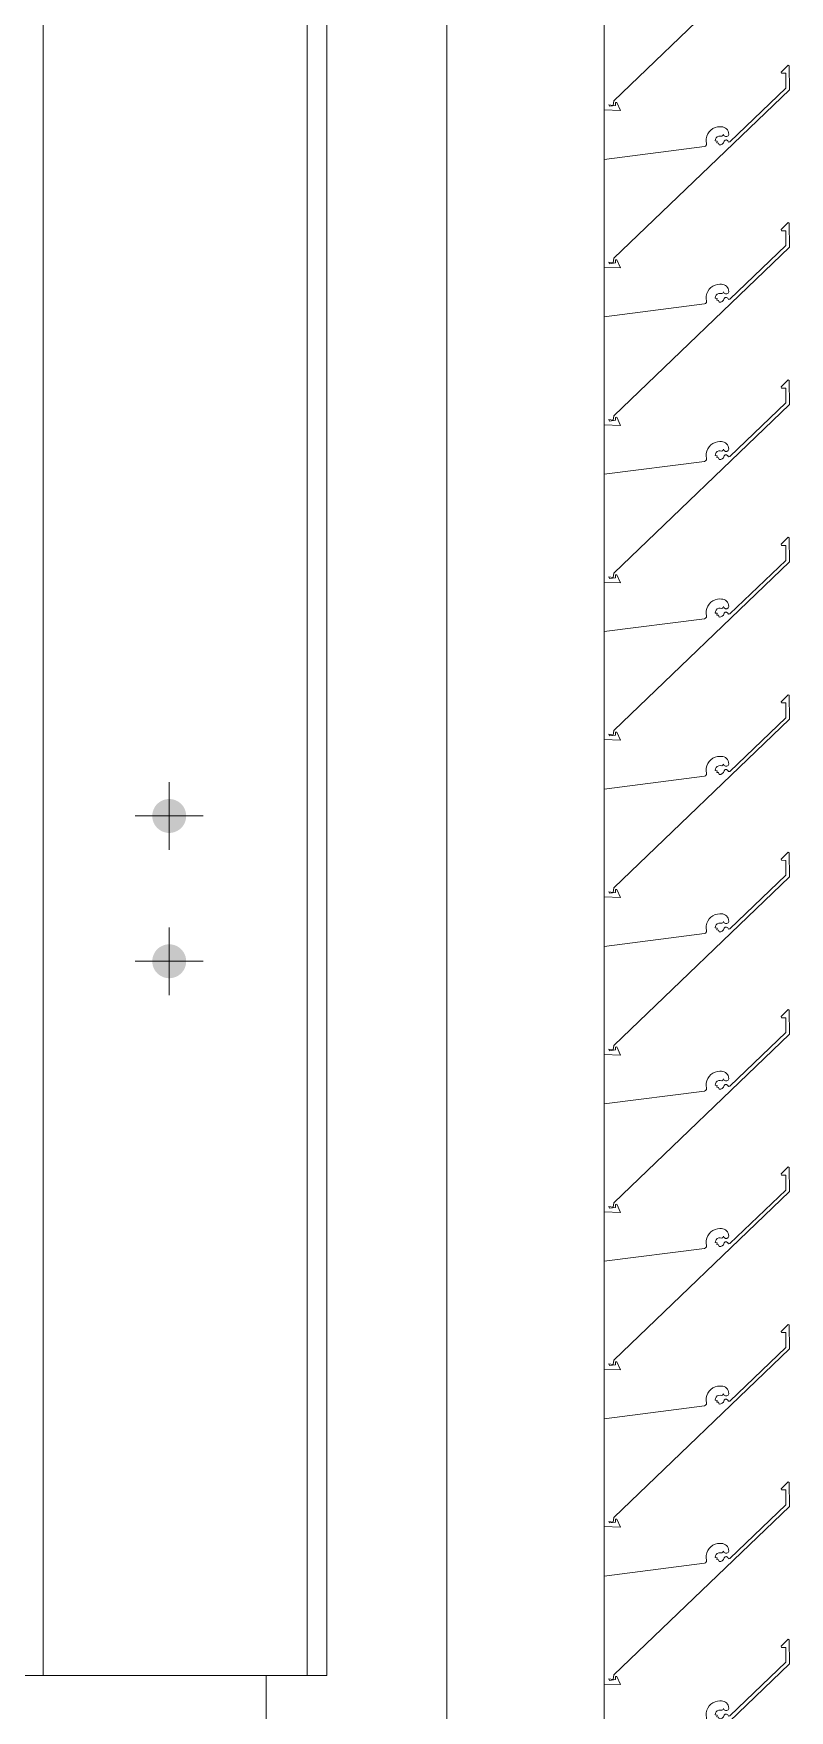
# Model space of a CAD drawing. Header units: millimetres. Extents: x -220592 to 404889, y -217665 to 38245.
# Drawn here: x 7653.62 to 7656.74, y -48115.42 to -48108.49 of the extents above; entities that cross this region are included whole.
import ezdxf

# ---------------------------------------------------------------- set-up
doc = ezdxf.new("R2010")
doc.units = ezdxf.units.MM
doc.linetypes.add('XKITLINE00', pattern=[0])
doc.layers.add('000 - 0_HIDE_OBJ_FRAMING_DEF_SUB_1', color=7, linetype='Continuous')
doc.layers.add('Part', color=7, linetype='Continuous', lineweight=0)

# ---------------------------------------------------------------- blocks, each defined once
blk = doc.blocks.new('*A13541')
at = {"layer": '000 - 0_HIDE_OBJ_FRAMING_DEF_SUB_1', "color": 7, "linetype": 'XKITLINE00', "lineweight": 0}
blk.add_line((-83.063349, 94.690337), (-83.063349, 94.940805), dxfattribs=at)
blk = doc.blocks.new('*A13598')
at = {"layer": '000 - 0_HIDE_OBJ_FRAMING_DEF_SUB_1', "color": 7, "linetype": 'XKITLINE00', "lineweight": 0}
for p, q in [((-83.983213, 94.940805), (-83.983213, 122.190805)), ((-82.893213, 94.940805), (-82.893213, 122.190805)), ((-82.813213, 94.940805), (-82.813213, 122.190805)), ((-84.063213, 94.940805), (-82.813213, 94.940805))]:
    blk.add_line(p, q, dxfattribs=at)
blk = doc.blocks.new('*A13599')
at = {"layer": 'Part', "color": 7, "linetype": 'XKITLINE00', "lineweight": 0}
for p, q in [((-80.908555, 99.641486), (-80.937204, 99.612598)), ((-80.937204, 99.612598), (-80.936119, 99.607677)), ((-80.936119, 99.607677), (-80.918699, 99.60758)), ((-80.918699, 99.60758), (-80.918356, 99.546233)), ((-80.903874, 99.639018), (-80.908555, 99.641486)), ((-80.903321, 99.539867), (-80.903874, 99.639018)), ((-81.628443, 98.843621), (-80.903321, 99.539867)), ((-80.918356, 99.546233), (-81.149372, 99.324831)), ((-81.22794, 99.372986), (-81.235036, 99.3656)), ((-81.219624, 99.378965), (-81.22794, 99.372986)), ((-81.210361, 99.383338), (-81.219624, 99.378965)), ((-81.20046, 99.385961), (-81.210361, 99.383338)), ((-81.190247, 99.386746), (-81.20046, 99.385961)), ((-81.183448, 99.386648), (-81.190247, 99.386746)), ((-81.17772, 99.386012), (-81.183448, 99.386648)), ((-81.172219, 99.384293), (-81.17772, 99.386012)), ((-81.167149, 99.381553), (-81.172219, 99.384293)), ((-81.162695, 99.377895), (-81.167149, 99.381553)), ((-81.159024, 99.373452), (-81.162695, 99.377895)), ((-81.15627, 99.368389), (-81.159024, 99.373452)), ((-81.254237, 99.304987), (-81.668243, 99.251957)), ((-81.249162, 99.307177), (-81.254237, 99.304987)), ((-81.246025, 99.311728), (-81.249162, 99.307177)), ((-81.246897, 99.337621), (-81.247272, 99.327385)), ((-81.247272, 99.327385), (-81.245786, 99.317251)), ((-81.244674, 99.34762), (-81.246897, 99.337621)), ((-81.245786, 99.317251), (-81.246025, 99.311728)), ((-81.240676, 99.35705), (-81.244674, 99.34762)), ((-81.235036, 99.3656), (-81.240676, 99.35705)), ((-81.209279, 99.328785), (-81.20871, 99.335269)), ((-81.201573, 99.327679), (-81.209279, 99.328785)), ((-81.20871, 99.335269), (-81.205908, 99.341143)), ((-81.205908, 99.341143), (-81.201226, 99.345665)), ((-81.202743, 99.320619), (-81.201573, 99.327679)), ((-81.195578, 99.319675), (-81.202743, 99.320619)), ((-81.201226, 99.345665), (-81.195258, 99.348263)), ((-81.193256, 99.312284), (-81.195578, 99.319675)), ((-81.195258, 99.348263), (-81.188758, 99.348607)), ((-81.186584, 99.312707), (-81.193256, 99.312284)), ((-81.188758, 99.348607), (-81.18284, 99.347702)), ((-81.180508, 99.315497), (-81.186584, 99.312707)), ((-81.18284, 99.347702), (-81.178029, 99.350109)), ((-81.175841, 99.320283), (-81.180508, 99.315497)), ((-81.178029, 99.350109), (-81.175999, 99.35509)), ((-81.175999, 99.35509), (-81.173057, 99.349618)), ((-81.172727, 99.327857), (-81.175841, 99.320283)), ((-81.173057, 99.349618), (-81.1679, 99.3464)), ((-81.168544, 99.332014), (-81.172727, 99.327857)), ((-81.16265, 99.33222), (-81.168544, 99.332014)), ((-81.1679, 99.3464), (-81.161823, 99.346412)), ((-81.158186, 99.328366), (-81.16265, 99.33222)), ((-81.161823, 99.346412), (-81.156679, 99.349649)), ((-81.154531, 99.323739), (-81.158186, 99.328366)), ((-81.156679, 99.349649), (-81.154039, 99.355123)), ((-81.154535, 99.362893), (-81.15627, 99.368389)), ((-81.154039, 99.355123), (-81.154535, 99.362893)), ((-81.149372, 99.324831), (-81.154531, 99.323739)), ((-81.668243, 99.251957), (-81.668236, 98.806287)), ((-81.648356, 98.827982), (-81.63134, 98.825078)), ((-81.64632, 98.821409), (-81.648356, 98.827982)), ((-81.621337, 98.824549), (-81.64632, 98.821409)), ((-81.63134, 98.825078), (-81.628443, 98.843621)), ((-81.621208, 98.83674), (-81.621337, 98.824549)), ((-81.616085, 98.837152), (-81.621208, 98.83674)), ((-81.60055, 98.803665), (-81.616085, 98.837152)), ((-81.668236, 98.806287), (-81.60055, 98.803665))]:
    blk.add_line(p, q, dxfattribs=at)
blk = doc.blocks.new('*A13601')
at = {"layer": 'Part', "color": 7, "linetype": 'XKITLINE00', "lineweight": 0}
for p, q in [((-82.318045, 91.596275), (-82.318045, 107.756161)), ((-81.668045, 101.201982), (-81.668045, 101.406279)), ((-81.668045, 100.551982), (-81.668045, 100.756279)), ((-81.668045, 99.901982), (-81.668045, 100.106279)), ((-81.668045, 99.251982), (-81.668045, 99.456279)), ((-81.668045, 98.601982), (-81.668045, 98.806279)), ((-81.668045, 97.951982), (-81.668045, 98.156279)), ((-81.668045, 97.301982), (-81.668045, 97.506279)), ((-81.668045, 96.651982), (-81.668045, 96.856279)), ((-81.668045, 96.001982), (-81.668045, 96.206279)), ((-81.668045, 95.351982), (-81.668045, 95.556279)), ((-81.668045, 94.701982), (-81.668045, 94.906279))]:
    blk.add_line(p, q, dxfattribs=at)
blk = doc.blocks.new('*A14338')
at = {"layer": 'Part', "color": 7, "linetype": 'XKITLINE00', "lineweight": 0}
for p, q in [((-80.908555, 95.091486), (-80.937204, 95.062598)), ((-80.903874, 95.089018), (-80.908555, 95.091486)), ((-80.903321, 94.989867), (-80.903874, 95.089018)), ((-80.937204, 95.062598), (-80.936119, 95.057677)), ((-80.936119, 95.057677), (-80.918699, 95.05758)), ((-80.918699, 95.05758), (-80.918356, 94.996233)), ((-81.628443, 94.293621), (-80.903321, 94.989867)), ((-80.918356, 94.996233), (-81.149372, 94.774831)), ((-81.240676, 94.80705), (-81.244674, 94.79762)), ((-81.235036, 94.8156), (-81.240676, 94.80705)), ((-81.22794, 94.822986), (-81.235036, 94.8156)), ((-81.219624, 94.828965), (-81.22794, 94.822986)), ((-81.210361, 94.833338), (-81.219624, 94.828965)), ((-81.20046, 94.835961), (-81.210361, 94.833338)), ((-81.190247, 94.836746), (-81.20046, 94.835961)), ((-81.183448, 94.836648), (-81.190247, 94.836746)), ((-81.17772, 94.836012), (-81.183448, 94.836648)), ((-81.18284, 94.797702), (-81.178029, 94.800109)), ((-81.178029, 94.800109), (-81.175999, 94.80509)), ((-81.172219, 94.834293), (-81.17772, 94.836012)), ((-81.175999, 94.80509), (-81.173057, 94.799618)), ((-81.173057, 94.799618), (-81.1679, 94.7964)), ((-81.167149, 94.831553), (-81.172219, 94.834293)), ((-81.162695, 94.827895), (-81.167149, 94.831553)), ((-81.159024, 94.823452), (-81.162695, 94.827895)), ((-81.161823, 94.796412), (-81.156679, 94.799649)), ((-81.15627, 94.818389), (-81.159024, 94.823452)), ((-81.156679, 94.799649), (-81.154039, 94.805123)), ((-81.154535, 94.812893), (-81.15627, 94.818389)), ((-81.154039, 94.805123), (-81.154535, 94.812893)), ((-81.254237, 94.754987), (-81.668243, 94.701957)), ((-81.249162, 94.757177), (-81.254237, 94.754987)), ((-81.246025, 94.761728), (-81.249162, 94.757177)), ((-81.246897, 94.787621), (-81.247272, 94.777385)), ((-81.247272, 94.777385), (-81.245786, 94.767251)), ((-81.244674, 94.79762), (-81.246897, 94.787621)), ((-81.245786, 94.767251), (-81.246025, 94.761728)), ((-81.209279, 94.778785), (-81.20871, 94.785269)), ((-81.201573, 94.777679), (-81.209279, 94.778785)), ((-81.20871, 94.785269), (-81.205908, 94.791143)), ((-81.205908, 94.791143), (-81.201226, 94.795665)), ((-81.202743, 94.770619), (-81.201573, 94.777679)), ((-81.195578, 94.769675), (-81.202743, 94.770619)), ((-81.201226, 94.795665), (-81.195258, 94.798263)), ((-81.193256, 94.762284), (-81.195578, 94.769675)), ((-81.195258, 94.798263), (-81.188758, 94.798607)), ((-81.186584, 94.762707), (-81.193256, 94.762284)), ((-81.188758, 94.798607), (-81.18284, 94.797702)), ((-81.180508, 94.765497), (-81.186584, 94.762707)), ((-81.175841, 94.770283), (-81.180508, 94.765497)), ((-81.172727, 94.777857), (-81.175841, 94.770283)), ((-81.168544, 94.782014), (-81.172727, 94.777857)), ((-81.16265, 94.78222), (-81.168544, 94.782014)), ((-81.1679, 94.7964), (-81.161823, 94.796412)), ((-81.158186, 94.778366), (-81.16265, 94.78222)), ((-81.154531, 94.773739), (-81.158186, 94.778366)), ((-81.149372, 94.774831), (-81.154531, 94.773739)), ((-81.668243, 94.701957), (-81.668236, 94.256287)), ((-81.668236, 94.256287), (-81.60055, 94.253665)), ((-81.648356, 94.277982), (-81.63134, 94.275078)), ((-81.64632, 94.271409), (-81.648356, 94.277982)), ((-81.621337, 94.274549), (-81.64632, 94.271409)), ((-81.63134, 94.275078), (-81.628443, 94.293621)), ((-81.621208, 94.28674), (-81.621337, 94.274549)), ((-81.616085, 94.287152), (-81.621208, 94.28674)), ((-81.60055, 94.253665), (-81.616085, 94.287152))]:
    blk.add_line(p, q, dxfattribs=at)
blk = doc.blocks.new('*A14340')
at = {"layer": 'Part', "color": 7, "linetype": 'XKITLINE00', "lineweight": 0}
for p, q in [((-80.908555, 95.741486), (-80.937204, 95.712598)), ((-80.937204, 95.712598), (-80.936119, 95.707677)), ((-80.936119, 95.707677), (-80.918699, 95.70758)), ((-80.918699, 95.70758), (-80.918356, 95.646233)), ((-80.903874, 95.739018), (-80.908555, 95.741486)), ((-80.903321, 95.639867), (-80.903874, 95.739018)), ((-81.628443, 94.943621), (-80.903321, 95.639867)), ((-80.918356, 95.646233), (-81.149372, 95.424831)), ((-81.246897, 95.437621), (-81.247272, 95.427385)), ((-81.247272, 95.427385), (-81.245786, 95.417251)), ((-81.244674, 95.44762), (-81.246897, 95.437621)), ((-81.240676, 95.45705), (-81.244674, 95.44762)), ((-81.235036, 95.4656), (-81.240676, 95.45705)), ((-81.22794, 95.472986), (-81.235036, 95.4656)), ((-81.219624, 95.478965), (-81.22794, 95.472986)), ((-81.210361, 95.483338), (-81.219624, 95.478965)), ((-81.20046, 95.485961), (-81.210361, 95.483338)), ((-81.209279, 95.428785), (-81.20871, 95.435269)), ((-81.201573, 95.427679), (-81.209279, 95.428785)), ((-81.20871, 95.435269), (-81.205908, 95.441143)), ((-81.205908, 95.441143), (-81.201226, 95.445665)), ((-81.202743, 95.420619), (-81.201573, 95.427679)), ((-81.201226, 95.445665), (-81.195258, 95.448263)), ((-81.190247, 95.486746), (-81.20046, 95.485961)), ((-81.195258, 95.448263), (-81.188758, 95.448607)), ((-81.183448, 95.486648), (-81.190247, 95.486746)), ((-81.188758, 95.448607), (-81.18284, 95.447702)), ((-81.17772, 95.486012), (-81.183448, 95.486648)), ((-81.18284, 95.447702), (-81.178029, 95.450109)), ((-81.178029, 95.450109), (-81.175999, 95.45509)), ((-81.172219, 95.484293), (-81.17772, 95.486012)), ((-81.175999, 95.45509), (-81.173057, 95.449618)), ((-81.172727, 95.427857), (-81.175841, 95.420283)), ((-81.173057, 95.449618), (-81.1679, 95.4464)), ((-81.168544, 95.432014), (-81.172727, 95.427857)), ((-81.167149, 95.481553), (-81.172219, 95.484293)), ((-81.16265, 95.43222), (-81.168544, 95.432014)), ((-81.1679, 95.4464), (-81.161823, 95.446412)), ((-81.162695, 95.477895), (-81.167149, 95.481553)), ((-81.159024, 95.473452), (-81.162695, 95.477895)), ((-81.158186, 95.428366), (-81.16265, 95.43222)), ((-81.161823, 95.446412), (-81.156679, 95.449649)), ((-81.15627, 95.468389), (-81.159024, 95.473452)), ((-81.154531, 95.423739), (-81.158186, 95.428366)), ((-81.156679, 95.449649), (-81.154039, 95.455123)), ((-81.154535, 95.462893), (-81.15627, 95.468389)), ((-81.154039, 95.455123), (-81.154535, 95.462893)), ((-81.149372, 95.424831), (-81.154531, 95.423739)), ((-81.254237, 95.404987), (-81.668243, 95.351957)), ((-81.249162, 95.407177), (-81.254237, 95.404987)), ((-81.246025, 95.411728), (-81.249162, 95.407177)), ((-81.245786, 95.417251), (-81.246025, 95.411728)), ((-81.195578, 95.419675), (-81.202743, 95.420619)), ((-81.193256, 95.412284), (-81.195578, 95.419675)), ((-81.186584, 95.412707), (-81.193256, 95.412284)), ((-81.180508, 95.415497), (-81.186584, 95.412707)), ((-81.175841, 95.420283), (-81.180508, 95.415497)), ((-81.668243, 95.351957), (-81.668236, 94.906287)), ((-81.63134, 94.925078), (-81.628443, 94.943621)), ((-81.668236, 94.906287), (-81.60055, 94.903665)), ((-81.648356, 94.927982), (-81.63134, 94.925078)), ((-81.64632, 94.921409), (-81.648356, 94.927982)), ((-81.621337, 94.924549), (-81.64632, 94.921409)), ((-81.621208, 94.93674), (-81.621337, 94.924549)), ((-81.616085, 94.937152), (-81.621208, 94.93674)), ((-81.60055, 94.903665), (-81.616085, 94.937152))]:
    blk.add_line(p, q, dxfattribs=at)
blk = doc.blocks.new('*A14341')
at = {"layer": 'Part', "color": 7, "linetype": 'XKITLINE00', "lineweight": 0}
for p, q in [((-80.908555, 96.391486), (-80.937204, 96.362598)), ((-80.937204, 96.362598), (-80.936119, 96.357677)), ((-80.936119, 96.357677), (-80.918699, 96.35758)), ((-80.918699, 96.35758), (-80.918356, 96.296233)), ((-80.903874, 96.389018), (-80.908555, 96.391486)), ((-80.903321, 96.289867), (-80.903874, 96.389018)), ((-81.628443, 95.593621), (-80.903321, 96.289867)), ((-80.918356, 96.296233), (-81.149372, 96.074831)), ((-81.235036, 96.1156), (-81.240676, 96.10705)), ((-81.22794, 96.122986), (-81.235036, 96.1156)), ((-81.219624, 96.128965), (-81.22794, 96.122986)), ((-81.210361, 96.133338), (-81.219624, 96.128965)), ((-81.20046, 96.135961), (-81.210361, 96.133338)), ((-81.190247, 96.136746), (-81.20046, 96.135961)), ((-81.183448, 96.136648), (-81.190247, 96.136746)), ((-81.17772, 96.136012), (-81.183448, 96.136648)), ((-81.172219, 96.134293), (-81.17772, 96.136012)), ((-81.167149, 96.131553), (-81.172219, 96.134293)), ((-81.162695, 96.127895), (-81.167149, 96.131553)), ((-81.159024, 96.123452), (-81.162695, 96.127895)), ((-81.15627, 96.118389), (-81.159024, 96.123452)), ((-81.154535, 96.112893), (-81.15627, 96.118389)), ((-81.254237, 96.054987), (-81.668243, 96.001957)), ((-81.249162, 96.057177), (-81.254237, 96.054987)), ((-81.246025, 96.061728), (-81.249162, 96.057177)), ((-81.246897, 96.087621), (-81.247272, 96.077385)), ((-81.247272, 96.077385), (-81.245786, 96.067251)), ((-81.244674, 96.09762), (-81.246897, 96.087621)), ((-81.245786, 96.067251), (-81.246025, 96.061728)), ((-81.240676, 96.10705), (-81.244674, 96.09762)), ((-81.209279, 96.078785), (-81.20871, 96.085269)), ((-81.201573, 96.077679), (-81.209279, 96.078785)), ((-81.20871, 96.085269), (-81.205908, 96.091143)), ((-81.205908, 96.091143), (-81.201226, 96.095665)), ((-81.202743, 96.070619), (-81.201573, 96.077679)), ((-81.195578, 96.069675), (-81.202743, 96.070619)), ((-81.201226, 96.095665), (-81.195258, 96.098263)), ((-81.193256, 96.062284), (-81.195578, 96.069675)), ((-81.195258, 96.098263), (-81.188758, 96.098607)), ((-81.186584, 96.062707), (-81.193256, 96.062284)), ((-81.188758, 96.098607), (-81.18284, 96.097702)), ((-81.180508, 96.065497), (-81.186584, 96.062707)), ((-81.18284, 96.097702), (-81.178029, 96.100109)), ((-81.175841, 96.070283), (-81.180508, 96.065497)), ((-81.178029, 96.100109), (-81.175999, 96.10509)), ((-81.175999, 96.10509), (-81.173057, 96.099618)), ((-81.172727, 96.077857), (-81.175841, 96.070283)), ((-81.173057, 96.099618), (-81.1679, 96.0964)), ((-81.168544, 96.082014), (-81.172727, 96.077857)), ((-81.16265, 96.08222), (-81.168544, 96.082014)), ((-81.1679, 96.0964), (-81.161823, 96.096412)), ((-81.158186, 96.078366), (-81.16265, 96.08222)), ((-81.161823, 96.096412), (-81.156679, 96.099649)), ((-81.154531, 96.073739), (-81.158186, 96.078366)), ((-81.156679, 96.099649), (-81.154039, 96.105123)), ((-81.154039, 96.105123), (-81.154535, 96.112893)), ((-81.149372, 96.074831), (-81.154531, 96.073739)), ((-81.668243, 96.001957), (-81.668236, 95.556287)), ((-81.648356, 95.577982), (-81.63134, 95.575078)), ((-81.64632, 95.571409), (-81.648356, 95.577982)), ((-81.621337, 95.574549), (-81.64632, 95.571409)), ((-81.63134, 95.575078), (-81.628443, 95.593621)), ((-81.621208, 95.58674), (-81.621337, 95.574549)), ((-81.616085, 95.587152), (-81.621208, 95.58674)), ((-81.60055, 95.553665), (-81.616085, 95.587152)), ((-81.668236, 95.556287), (-81.60055, 95.553665))]:
    blk.add_line(p, q, dxfattribs=at)
blk = doc.blocks.new('*A14342')
at = {"layer": 'Part', "color": 7, "linetype": 'XKITLINE00', "lineweight": 0}
for p, q in [((-80.908555, 97.041486), (-80.937204, 97.012598)), ((-80.903874, 97.039018), (-80.908555, 97.041486)), ((-80.903321, 96.939867), (-80.903874, 97.039018)), ((-80.918356, 96.946233), (-81.149372, 96.724831)), ((-80.937204, 97.012598), (-80.936119, 97.007677)), ((-80.936119, 97.007677), (-80.918699, 97.00758)), ((-80.918699, 97.00758), (-80.918356, 96.946233)), ((-81.628443, 96.243621), (-80.903321, 96.939867)), ((-81.244674, 96.74762), (-81.246897, 96.737621)), ((-81.240676, 96.75705), (-81.244674, 96.74762)), ((-81.235036, 96.7656), (-81.240676, 96.75705)), ((-81.22794, 96.772986), (-81.235036, 96.7656)), ((-81.219624, 96.778965), (-81.22794, 96.772986)), ((-81.210361, 96.783338), (-81.219624, 96.778965)), ((-81.20046, 96.785961), (-81.210361, 96.783338)), ((-81.20871, 96.735269), (-81.205908, 96.741143)), ((-81.205908, 96.741143), (-81.201226, 96.745665)), ((-81.201226, 96.745665), (-81.195258, 96.748263)), ((-81.190247, 96.786746), (-81.20046, 96.785961)), ((-81.195258, 96.748263), (-81.188758, 96.748607)), ((-81.183448, 96.786648), (-81.190247, 96.786746)), ((-81.188758, 96.748607), (-81.18284, 96.747702)), ((-81.17772, 96.786012), (-81.183448, 96.786648)), ((-81.18284, 96.747702), (-81.178029, 96.750109)), ((-81.178029, 96.750109), (-81.175999, 96.75509)), ((-81.172219, 96.784293), (-81.17772, 96.786012)), ((-81.175999, 96.75509), (-81.173057, 96.749618)), ((-81.173057, 96.749618), (-81.1679, 96.7464)), ((-81.167149, 96.781553), (-81.172219, 96.784293)), ((-81.1679, 96.7464), (-81.161823, 96.746412)), ((-81.162695, 96.777895), (-81.167149, 96.781553)), ((-81.159024, 96.773452), (-81.162695, 96.777895)), ((-81.161823, 96.746412), (-81.156679, 96.749649)), ((-81.15627, 96.768389), (-81.159024, 96.773452)), ((-81.156679, 96.749649), (-81.154039, 96.755123)), ((-81.154535, 96.762893), (-81.15627, 96.768389)), ((-81.154039, 96.755123), (-81.154535, 96.762893)), ((-81.254237, 96.704987), (-81.668243, 96.651957)), ((-81.249162, 96.707177), (-81.254237, 96.704987)), ((-81.246025, 96.711728), (-81.249162, 96.707177)), ((-81.246897, 96.737621), (-81.247272, 96.727385)), ((-81.247272, 96.727385), (-81.245786, 96.717251)), ((-81.245786, 96.717251), (-81.246025, 96.711728)), ((-81.209279, 96.728785), (-81.20871, 96.735269)), ((-81.201573, 96.727679), (-81.209279, 96.728785)), ((-81.202743, 96.720619), (-81.201573, 96.727679)), ((-81.195578, 96.719675), (-81.202743, 96.720619)), ((-81.193256, 96.712284), (-81.195578, 96.719675)), ((-81.186584, 96.712707), (-81.193256, 96.712284)), ((-81.180508, 96.715497), (-81.186584, 96.712707)), ((-81.175841, 96.720283), (-81.180508, 96.715497)), ((-81.172727, 96.727857), (-81.175841, 96.720283)), ((-81.168544, 96.732014), (-81.172727, 96.727857)), ((-81.16265, 96.73222), (-81.168544, 96.732014)), ((-81.158186, 96.728366), (-81.16265, 96.73222)), ((-81.154531, 96.723739), (-81.158186, 96.728366)), ((-81.149372, 96.724831), (-81.154531, 96.723739)), ((-81.668243, 96.651957), (-81.668236, 96.206287)), ((-81.668236, 96.206287), (-81.60055, 96.203665)), ((-81.648356, 96.227982), (-81.63134, 96.225078)), ((-81.64632, 96.221409), (-81.648356, 96.227982)), ((-81.621337, 96.224549), (-81.64632, 96.221409)), ((-81.63134, 96.225078), (-81.628443, 96.243621)), ((-81.621208, 96.23674), (-81.621337, 96.224549)), ((-81.616085, 96.237152), (-81.621208, 96.23674)), ((-81.60055, 96.203665), (-81.616085, 96.237152))]:
    blk.add_line(p, q, dxfattribs=at)
blk = doc.blocks.new('*A14343')
at = {"layer": 'Part', "color": 7, "linetype": 'XKITLINE00', "lineweight": 0}
for p, q in [((-80.908555, 97.691486), (-80.937204, 97.662598)), ((-80.937204, 97.662598), (-80.936119, 97.657677)), ((-80.936119, 97.657677), (-80.918699, 97.65758)), ((-80.918699, 97.65758), (-80.918356, 97.596233)), ((-80.903874, 97.689018), (-80.908555, 97.691486)), ((-80.903321, 97.589867), (-80.903874, 97.689018)), ((-81.628443, 96.893621), (-80.903321, 97.589867)), ((-80.918356, 97.596233), (-81.149372, 97.374831)), ((-81.210361, 97.433338), (-81.219624, 97.428965)), ((-81.20046, 97.435961), (-81.210361, 97.433338)), ((-81.190247, 97.436746), (-81.20046, 97.435961)), ((-81.183448, 97.436648), (-81.190247, 97.436746)), ((-81.17772, 97.436012), (-81.183448, 97.436648)), ((-81.172219, 97.434293), (-81.17772, 97.436012)), ((-81.167149, 97.431553), (-81.172219, 97.434293)), ((-81.162695, 97.427895), (-81.167149, 97.431553)), ((-81.246025, 97.361728), (-81.249162, 97.357177)), ((-81.246897, 97.387621), (-81.247272, 97.377385)), ((-81.247272, 97.377385), (-81.245786, 97.367251)), ((-81.244674, 97.39762), (-81.246897, 97.387621)), ((-81.245786, 97.367251), (-81.246025, 97.361728)), ((-81.240676, 97.40705), (-81.244674, 97.39762)), ((-81.235036, 97.4156), (-81.240676, 97.40705)), ((-81.22794, 97.422986), (-81.235036, 97.4156)), ((-81.219624, 97.428965), (-81.22794, 97.422986)), ((-81.209279, 97.378785), (-81.20871, 97.385269)), ((-81.201573, 97.377679), (-81.209279, 97.378785)), ((-81.20871, 97.385269), (-81.205908, 97.391143)), ((-81.205908, 97.391143), (-81.201226, 97.395665)), ((-81.202743, 97.370619), (-81.201573, 97.377679)), ((-81.195578, 97.369675), (-81.202743, 97.370619)), ((-81.201226, 97.395665), (-81.195258, 97.398263)), ((-81.193256, 97.362284), (-81.195578, 97.369675)), ((-81.195258, 97.398263), (-81.188758, 97.398607)), ((-81.186584, 97.362707), (-81.193256, 97.362284)), ((-81.188758, 97.398607), (-81.18284, 97.397702)), ((-81.180508, 97.365497), (-81.186584, 97.362707)), ((-81.18284, 97.397702), (-81.178029, 97.400109)), ((-81.175841, 97.370283), (-81.180508, 97.365497)), ((-81.178029, 97.400109), (-81.175999, 97.40509)), ((-81.175999, 97.40509), (-81.173057, 97.399618)), ((-81.172727, 97.377857), (-81.175841, 97.370283)), ((-81.173057, 97.399618), (-81.1679, 97.3964)), ((-81.168544, 97.382014), (-81.172727, 97.377857)), ((-81.16265, 97.38222), (-81.168544, 97.382014)), ((-81.1679, 97.3964), (-81.161823, 97.396412)), ((-81.159024, 97.423452), (-81.162695, 97.427895)), ((-81.158186, 97.378366), (-81.16265, 97.38222)), ((-81.161823, 97.396412), (-81.156679, 97.399649)), ((-81.15627, 97.418389), (-81.159024, 97.423452)), ((-81.154531, 97.373739), (-81.158186, 97.378366)), ((-81.156679, 97.399649), (-81.154039, 97.405123)), ((-81.154535, 97.412893), (-81.15627, 97.418389)), ((-81.154039, 97.405123), (-81.154535, 97.412893)), ((-81.149372, 97.374831), (-81.154531, 97.373739)), ((-81.254237, 97.354987), (-81.668243, 97.301957)), ((-81.668243, 97.301957), (-81.668236, 96.856287)), ((-81.249162, 97.357177), (-81.254237, 97.354987)), ((-81.648356, 96.877982), (-81.63134, 96.875078)), ((-81.64632, 96.871409), (-81.648356, 96.877982)), ((-81.63134, 96.875078), (-81.628443, 96.893621)), ((-81.621208, 96.88674), (-81.621337, 96.874549)), ((-81.616085, 96.887152), (-81.621208, 96.88674)), ((-81.60055, 96.853665), (-81.616085, 96.887152)), ((-81.668236, 96.856287), (-81.60055, 96.853665)), ((-81.621337, 96.874549), (-81.64632, 96.871409))]:
    blk.add_line(p, q, dxfattribs=at)
blk = doc.blocks.new('*A14344')
at = {"layer": 'Part', "color": 7, "linetype": 'XKITLINE00', "lineweight": 0}
for p, q in [((-80.908555, 98.341486), (-80.937204, 98.312598)), ((-80.903874, 98.339018), (-80.908555, 98.341486)), ((-80.903321, 98.239867), (-80.903874, 98.339018)), ((-80.937204, 98.312598), (-80.936119, 98.307677)), ((-80.936119, 98.307677), (-80.918699, 98.30758)), ((-80.918699, 98.30758), (-80.918356, 98.246233)), ((-81.628443, 97.543621), (-80.903321, 98.239867)), ((-80.918356, 98.246233), (-81.149372, 98.024831)), ((-81.240676, 98.05705), (-81.244674, 98.04762)), ((-81.235036, 98.0656), (-81.240676, 98.05705)), ((-81.22794, 98.072986), (-81.235036, 98.0656)), ((-81.219624, 98.078965), (-81.22794, 98.072986)), ((-81.210361, 98.083338), (-81.219624, 98.078965)), ((-81.20046, 98.085961), (-81.210361, 98.083338)), ((-81.190247, 98.086746), (-81.20046, 98.085961)), ((-81.183448, 98.086648), (-81.190247, 98.086746)), ((-81.17772, 98.086012), (-81.183448, 98.086648)), ((-81.178029, 98.050109), (-81.175999, 98.05509)), ((-81.172219, 98.084293), (-81.17772, 98.086012)), ((-81.175999, 98.05509), (-81.173057, 98.049618)), ((-81.167149, 98.081553), (-81.172219, 98.084293)), ((-81.162695, 98.077895), (-81.167149, 98.081553)), ((-81.159024, 98.073452), (-81.162695, 98.077895)), ((-81.15627, 98.068389), (-81.159024, 98.073452)), ((-81.156679, 98.049649), (-81.154039, 98.055123)), ((-81.154535, 98.062893), (-81.15627, 98.068389)), ((-81.154039, 98.055123), (-81.154535, 98.062893)), ((-81.254237, 98.004987), (-81.668243, 97.951957)), ((-81.249162, 98.007177), (-81.254237, 98.004987)), ((-81.246025, 98.011728), (-81.249162, 98.007177)), ((-81.246897, 98.037621), (-81.247272, 98.027385)), ((-81.247272, 98.027385), (-81.245786, 98.017251)), ((-81.244674, 98.04762), (-81.246897, 98.037621)), ((-81.245786, 98.017251), (-81.246025, 98.011728)), ((-81.209279, 98.028785), (-81.20871, 98.035269)), ((-81.201573, 98.027679), (-81.209279, 98.028785)), ((-81.20871, 98.035269), (-81.205908, 98.041143)), ((-81.205908, 98.041143), (-81.201226, 98.045665)), ((-81.202743, 98.020619), (-81.201573, 98.027679)), ((-81.195578, 98.019675), (-81.202743, 98.020619)), ((-81.201226, 98.045665), (-81.195258, 98.048263)), ((-81.193256, 98.012284), (-81.195578, 98.019675)), ((-81.195258, 98.048263), (-81.188758, 98.048607)), ((-81.186584, 98.012707), (-81.193256, 98.012284)), ((-81.188758, 98.048607), (-81.18284, 98.047702)), ((-81.180508, 98.015497), (-81.186584, 98.012707)), ((-81.18284, 98.047702), (-81.178029, 98.050109)), ((-81.175841, 98.020283), (-81.180508, 98.015497)), ((-81.172727, 98.027857), (-81.175841, 98.020283)), ((-81.173057, 98.049618), (-81.1679, 98.0464)), ((-81.168544, 98.032014), (-81.172727, 98.027857)), ((-81.16265, 98.03222), (-81.168544, 98.032014)), ((-81.1679, 98.0464), (-81.161823, 98.046412)), ((-81.158186, 98.028366), (-81.16265, 98.03222)), ((-81.161823, 98.046412), (-81.156679, 98.049649)), ((-81.154531, 98.023739), (-81.158186, 98.028366)), ((-81.149372, 98.024831), (-81.154531, 98.023739)), ((-81.668243, 97.951957), (-81.668236, 97.506287)), ((-81.668236, 97.506287), (-81.60055, 97.503665)), ((-81.648356, 97.527982), (-81.63134, 97.525078)), ((-81.64632, 97.521409), (-81.648356, 97.527982)), ((-81.621337, 97.524549), (-81.64632, 97.521409)), ((-81.63134, 97.525078), (-81.628443, 97.543621)), ((-81.621208, 97.53674), (-81.621337, 97.524549)), ((-81.616085, 97.537152), (-81.621208, 97.53674)), ((-81.60055, 97.503665), (-81.616085, 97.537152))]:
    blk.add_line(p, q, dxfattribs=at)
blk = doc.blocks.new('*A14345')
at = {"layer": 'Part', "color": 7, "linetype": 'XKITLINE00', "lineweight": 0}
for p, q in [((-80.908555, 98.991486), (-80.937204, 98.962598)), ((-80.937204, 98.962598), (-80.936119, 98.957677)), ((-80.936119, 98.957677), (-80.918699, 98.95758)), ((-80.918699, 98.95758), (-80.918356, 98.896233)), ((-80.903874, 98.989018), (-80.908555, 98.991486)), ((-80.903321, 98.889867), (-80.903874, 98.989018)), ((-81.628443, 98.193621), (-80.903321, 98.889867)), ((-80.918356, 98.896233), (-81.149372, 98.674831)), ((-81.246897, 98.687621), (-81.247272, 98.677385)), ((-81.247272, 98.677385), (-81.245786, 98.667251)), ((-81.244674, 98.69762), (-81.246897, 98.687621)), ((-81.240676, 98.70705), (-81.244674, 98.69762)), ((-81.235036, 98.7156), (-81.240676, 98.70705)), ((-81.22794, 98.722986), (-81.235036, 98.7156)), ((-81.219624, 98.728965), (-81.22794, 98.722986)), ((-81.210361, 98.733338), (-81.219624, 98.728965)), ((-81.20046, 98.735961), (-81.210361, 98.733338)), ((-81.209279, 98.678785), (-81.20871, 98.685269)), ((-81.201573, 98.677679), (-81.209279, 98.678785)), ((-81.20871, 98.685269), (-81.205908, 98.691143)), ((-81.205908, 98.691143), (-81.201226, 98.695665)), ((-81.202743, 98.670619), (-81.201573, 98.677679)), ((-81.201226, 98.695665), (-81.195258, 98.698263)), ((-81.190247, 98.736746), (-81.20046, 98.735961)), ((-81.195258, 98.698263), (-81.188758, 98.698607)), ((-81.183448, 98.736648), (-81.190247, 98.736746)), ((-81.188758, 98.698607), (-81.18284, 98.697702)), ((-81.17772, 98.736012), (-81.183448, 98.736648)), ((-81.18284, 98.697702), (-81.178029, 98.700109)), ((-81.178029, 98.700109), (-81.175999, 98.70509)), ((-81.172219, 98.734293), (-81.17772, 98.736012)), ((-81.175999, 98.70509), (-81.173057, 98.699618)), ((-81.172727, 98.677857), (-81.175841, 98.670283)), ((-81.173057, 98.699618), (-81.1679, 98.6964)), ((-81.168544, 98.682014), (-81.172727, 98.677857)), ((-81.167149, 98.731553), (-81.172219, 98.734293)), ((-81.16265, 98.68222), (-81.168544, 98.682014)), ((-81.1679, 98.6964), (-81.161823, 98.696412)), ((-81.162695, 98.727895), (-81.167149, 98.731553)), ((-81.159024, 98.723452), (-81.162695, 98.727895)), ((-81.158186, 98.678366), (-81.16265, 98.68222)), ((-81.161823, 98.696412), (-81.156679, 98.699649)), ((-81.15627, 98.718389), (-81.159024, 98.723452)), ((-81.154531, 98.673739), (-81.158186, 98.678366)), ((-81.156679, 98.699649), (-81.154039, 98.705123)), ((-81.154535, 98.712893), (-81.15627, 98.718389)), ((-81.154039, 98.705123), (-81.154535, 98.712893)), ((-81.254237, 98.654987), (-81.668243, 98.601957)), ((-81.249162, 98.657177), (-81.254237, 98.654987)), ((-81.246025, 98.661728), (-81.249162, 98.657177)), ((-81.245786, 98.667251), (-81.246025, 98.661728)), ((-81.195578, 98.669675), (-81.202743, 98.670619)), ((-81.193256, 98.662284), (-81.195578, 98.669675)), ((-81.186584, 98.662707), (-81.193256, 98.662284)), ((-81.180508, 98.665497), (-81.186584, 98.662707)), ((-81.175841, 98.670283), (-81.180508, 98.665497)), ((-81.149372, 98.674831), (-81.154531, 98.673739)), ((-81.668243, 98.601957), (-81.668236, 98.156287)), ((-81.63134, 98.175078), (-81.628443, 98.193621)), ((-81.668236, 98.156287), (-81.60055, 98.153665)), ((-81.648356, 98.177982), (-81.63134, 98.175078)), ((-81.64632, 98.171409), (-81.648356, 98.177982)), ((-81.621337, 98.174549), (-81.64632, 98.171409)), ((-81.621208, 98.18674), (-81.621337, 98.174549)), ((-81.616085, 98.187152), (-81.621208, 98.18674)), ((-81.60055, 98.153665), (-81.616085, 98.187152))]:
    blk.add_line(p, q, dxfattribs=at)
blk = doc.blocks.new('*A14364')
at = {"layer": '000 - 0_HIDE_OBJ_FRAMING_DEF_SUB_1'}
for points in [[(-83.4564, 98.5605), (-83.4496, 98.5595), (-83.4429, 98.5578), (-83.4364, 98.5555), (-83.4302, 98.5525), (-83.4243, 98.549), (-83.4188, 98.5449), (-83.4137, 98.5403), (-83.4091, 98.5352), (-83.405, 98.5297), (-83.4015, 98.5238), (-83.3985, 98.5176), (-83.3962, 98.5111), (-83.3946, 98.5045), (-83.3936, 98.4977), (-83.3932, 98.4908), (-83.3936, 98.4839), (-83.3946, 98.4771), (-83.3962, 98.4705), (-83.3985, 98.464), (-83.4015, 98.4578), (-83.405, 98.4519), (-83.4091, 98.4464), (-83.4137, 98.4413), (-83.4188, 98.4367), (-83.4243, 98.4326), (-83.4302, 98.4291), (-83.4364, 98.4261), (-83.4429, 98.4238), (-83.4496, 98.4221), (-83.4564, 98.4211), (-83.4632, 98.4208), (-83.4701, 98.4211), (-83.4769, 98.4221), (-83.4835, 98.4238), (-83.49, 98.4261), (-83.4962, 98.4291), (-83.5021, 98.4326), (-83.5076, 98.4367), (-83.5127, 98.4413), (-83.5173, 98.4464), (-83.5214, 98.4519), (-83.5249, 98.4578), (-83.5279, 98.464), (-83.5302, 98.4705), (-83.5319, 98.4771), (-83.5329, 98.4839), (-83.5332, 98.4908), (-83.5329, 98.4977), (-83.5319, 98.5045), (-83.5302, 98.5111), (-83.5279, 98.5176), (-83.5249, 98.5238), (-83.5214, 98.5297), (-83.5173, 98.5352), (-83.5127, 98.5403), (-83.5076, 98.5449), (-83.5021, 98.549), (-83.4962, 98.5525), (-83.49, 98.5555), (-83.4835, 98.5578), (-83.4769, 98.5595), (-83.4701, 98.5605), (-83.4632, 98.5608)], [(-83.4564, 97.9605), (-83.4496, 97.9595), (-83.4429, 97.9578), (-83.4364, 97.9555), (-83.4302, 97.9525), (-83.4243, 97.949), (-83.4188, 97.9449), (-83.4137, 97.9403), (-83.4091, 97.9352), (-83.405, 97.9297), (-83.4015, 97.9238), (-83.3985, 97.9176), (-83.3962, 97.9111), (-83.3946, 97.9045), (-83.3936, 97.8977), (-83.3932, 97.8908), (-83.3936, 97.8839), (-83.3946, 97.8771), (-83.3962, 97.8705), (-83.3985, 97.864), (-83.4015, 97.8578), (-83.405, 97.8519), (-83.4091, 97.8464), (-83.4137, 97.8413), (-83.4188, 97.8367), (-83.4243, 97.8326), (-83.4302, 97.8291), (-83.4364, 97.8261), (-83.4429, 97.8238), (-83.4496, 97.8221), (-83.4564, 97.8211), (-83.4632, 97.8208), (-83.4701, 97.8211), (-83.4769, 97.8221), (-83.4835, 97.8238), (-83.49, 97.8261), (-83.4962, 97.8291), (-83.5021, 97.8326), (-83.5076, 97.8367), (-83.5127, 97.8413), (-83.5173, 97.8464), (-83.5214, 97.8519), (-83.5249, 97.8578), (-83.5279, 97.864), (-83.5302, 97.8705), (-83.5319, 97.8771), (-83.5329, 97.8839), (-83.5332, 97.8908), (-83.5329, 97.8977), (-83.5319, 97.9045), (-83.5302, 97.9111), (-83.5279, 97.9176), (-83.5249, 97.9238), (-83.5214, 97.9297), (-83.5173, 97.9352), (-83.5127, 97.9403), (-83.5076, 97.9449), (-83.5021, 97.949), (-83.4962, 97.9525), (-83.49, 97.9555), (-83.4835, 97.9578), (-83.4769, 97.9595), (-83.4701, 97.9605), (-83.4632, 97.9608)]]:
    blk.add_hatch(color=7, dxfattribs=at).paths.add_polyline_path(points, flags=17)
at = {"layer": '000 - 0_HIDE_OBJ_FRAMING_DEF_SUB_1', "color": 7, "linetype": 'XKITLINE00', "lineweight": 0}
for p, q in [((-83.4632, 98.6308), (-83.4632, 98.3508)), ((-83.6032, 98.4908), (-83.3232, 98.4908)), ((-83.4632, 98.0308), (-83.4632, 97.7508)), ((-83.6032, 97.8908), (-83.3232, 97.8908))]:
    blk.add_line(p, q, dxfattribs=at)
blk = doc.blocks.new('*A14533')
at = {"layer": 'Part', "color": 7, "linetype": 'XKITLINE00', "lineweight": 0}
for p, q in [((-80.908555, 100.291486), (-80.937204, 100.262598)), ((-80.903874, 100.289018), (-80.908555, 100.291486)), ((-80.903321, 100.189867), (-80.903874, 100.289018)), ((-80.937204, 100.262598), (-80.936119, 100.257677)), ((-80.936119, 100.257677), (-80.918699, 100.25758)), ((-80.918699, 100.25758), (-80.918356, 100.196233)), ((-81.628443, 99.493621), (-80.903321, 100.189867)), ((-80.918356, 100.196233), (-81.149372, 99.974831)), ((-81.244674, 99.99762), (-81.246897, 99.987621)), ((-81.240676, 100.00705), (-81.244674, 99.99762)), ((-81.235036, 100.0156), (-81.240676, 100.00705)), ((-81.22794, 100.022986), (-81.235036, 100.0156)), ((-81.219624, 100.028965), (-81.22794, 100.022986)), ((-81.210361, 100.033338), (-81.219624, 100.028965)), ((-81.20046, 100.035961), (-81.210361, 100.033338)), ((-81.205908, 99.991143), (-81.201226, 99.995665)), ((-81.201226, 99.995665), (-81.195258, 99.998263)), ((-81.190247, 100.036746), (-81.20046, 100.035961)), ((-81.195258, 99.998263), (-81.188758, 99.998607)), ((-81.183448, 100.036648), (-81.190247, 100.036746)), ((-81.188758, 99.998607), (-81.18284, 99.997702)), ((-81.17772, 100.036012), (-81.183448, 100.036648)), ((-81.18284, 99.997702), (-81.178029, 100.000109)), ((-81.178029, 100.000109), (-81.175999, 100.00509)), ((-81.172219, 100.034293), (-81.17772, 100.036012)), ((-81.175999, 100.00509), (-81.173057, 99.999618)), ((-81.173057, 99.999618), (-81.1679, 99.9964)), ((-81.167149, 100.031553), (-81.172219, 100.034293)), ((-81.1679, 99.9964), (-81.161823, 99.996412)), ((-81.162695, 100.027895), (-81.167149, 100.031553)), ((-81.159024, 100.023452), (-81.162695, 100.027895)), ((-81.161823, 99.996412), (-81.156679, 99.999649)), ((-81.15627, 100.018389), (-81.159024, 100.023452)), ((-81.156679, 99.999649), (-81.154039, 100.005123)), ((-81.154535, 100.012893), (-81.15627, 100.018389)), ((-81.154039, 100.005123), (-81.154535, 100.012893)), ((-81.254237, 99.954987), (-81.668243, 99.901957)), ((-81.249162, 99.957177), (-81.254237, 99.954987)), ((-81.246025, 99.961728), (-81.249162, 99.957177)), ((-81.246897, 99.987621), (-81.247272, 99.977385)), ((-81.247272, 99.977385), (-81.245786, 99.967251)), ((-81.245786, 99.967251), (-81.246025, 99.961728)), ((-81.209279, 99.978785), (-81.20871, 99.985269)), ((-81.201573, 99.977679), (-81.209279, 99.978785)), ((-81.20871, 99.985269), (-81.205908, 99.991143)), ((-81.202743, 99.970619), (-81.201573, 99.977679)), ((-81.195578, 99.969675), (-81.202743, 99.970619)), ((-81.193256, 99.962284), (-81.195578, 99.969675)), ((-81.186584, 99.962707), (-81.193256, 99.962284)), ((-81.180508, 99.965497), (-81.186584, 99.962707)), ((-81.175841, 99.970283), (-81.180508, 99.965497)), ((-81.172727, 99.977857), (-81.175841, 99.970283)), ((-81.168544, 99.982014), (-81.172727, 99.977857)), ((-81.16265, 99.98222), (-81.168544, 99.982014)), ((-81.158186, 99.978366), (-81.16265, 99.98222)), ((-81.154531, 99.973739), (-81.158186, 99.978366)), ((-81.149372, 99.974831), (-81.154531, 99.973739)), ((-81.668243, 99.901957), (-81.668236, 99.456287)), ((-81.668236, 99.456287), (-81.60055, 99.453665)), ((-81.648356, 99.477982), (-81.63134, 99.475078)), ((-81.64632, 99.471409), (-81.648356, 99.477982)), ((-81.621337, 99.474549), (-81.64632, 99.471409)), ((-81.63134, 99.475078), (-81.628443, 99.493621)), ((-81.621208, 99.48674), (-81.621337, 99.474549)), ((-81.616085, 99.487152), (-81.621208, 99.48674)), ((-81.60055, 99.453665), (-81.616085, 99.487152))]:
    blk.add_line(p, q, dxfattribs=at)
blk = doc.blocks.new('*A14534')
at = {"layer": 'Part', "color": 7, "linetype": 'XKITLINE00', "lineweight": 0}
for p, q in [((-80.908555, 100.941486), (-80.937204, 100.912598)), ((-80.937204, 100.912598), (-80.936119, 100.907677)), ((-80.936119, 100.907677), (-80.918699, 100.90758)), ((-80.918699, 100.90758), (-80.918356, 100.846233)), ((-80.903874, 100.939018), (-80.908555, 100.941486)), ((-80.903321, 100.839867), (-80.903874, 100.939018)), ((-81.628443, 100.143621), (-80.903321, 100.839867)), ((-80.918356, 100.846233), (-81.149372, 100.624831)), ((-81.20046, 100.685961), (-81.210361, 100.683338)), ((-81.190247, 100.686746), (-81.20046, 100.685961)), ((-81.183448, 100.686648), (-81.190247, 100.686746)), ((-81.17772, 100.686012), (-81.183448, 100.686648)), ((-81.172219, 100.684293), (-81.17772, 100.686012)), ((-81.246897, 100.637621), (-81.247272, 100.627385)), ((-81.247272, 100.627385), (-81.245786, 100.617251)), ((-81.244674, 100.64762), (-81.246897, 100.637621)), ((-81.245786, 100.617251), (-81.246025, 100.611728)), ((-81.240676, 100.65705), (-81.244674, 100.64762)), ((-81.235036, 100.6656), (-81.240676, 100.65705)), ((-81.22794, 100.672986), (-81.235036, 100.6656)), ((-81.219624, 100.678965), (-81.22794, 100.672986)), ((-81.210361, 100.683338), (-81.219624, 100.678965)), ((-81.209279, 100.628785), (-81.20871, 100.635269)), ((-81.201573, 100.627679), (-81.209279, 100.628785)), ((-81.20871, 100.635269), (-81.205908, 100.641143)), ((-81.205908, 100.641143), (-81.201226, 100.645665)), ((-81.202743, 100.620619), (-81.201573, 100.627679)), ((-81.195578, 100.619675), (-81.202743, 100.620619)), ((-81.201226, 100.645665), (-81.195258, 100.648263)), ((-81.193256, 100.612284), (-81.195578, 100.619675)), ((-81.195258, 100.648263), (-81.188758, 100.648607)), ((-81.188758, 100.648607), (-81.18284, 100.647702)), ((-81.18284, 100.647702), (-81.178029, 100.650109)), ((-81.175841, 100.620283), (-81.180508, 100.615497)), ((-81.178029, 100.650109), (-81.175999, 100.65509)), ((-81.175999, 100.65509), (-81.173057, 100.649618)), ((-81.172727, 100.627857), (-81.175841, 100.620283)), ((-81.173057, 100.649618), (-81.1679, 100.6464)), ((-81.168544, 100.632014), (-81.172727, 100.627857)), ((-81.167149, 100.681553), (-81.172219, 100.684293)), ((-81.16265, 100.63222), (-81.168544, 100.632014)), ((-81.1679, 100.6464), (-81.161823, 100.646412)), ((-81.162695, 100.677895), (-81.167149, 100.681553)), ((-81.159024, 100.673452), (-81.162695, 100.677895)), ((-81.158186, 100.628366), (-81.16265, 100.63222)), ((-81.161823, 100.646412), (-81.156679, 100.649649)), ((-81.15627, 100.668389), (-81.159024, 100.673452)), ((-81.154531, 100.623739), (-81.158186, 100.628366)), ((-81.156679, 100.649649), (-81.154039, 100.655123)), ((-81.154535, 100.662893), (-81.15627, 100.668389)), ((-81.154039, 100.655123), (-81.154535, 100.662893)), ((-81.149372, 100.624831), (-81.154531, 100.623739)), ((-81.254237, 100.604987), (-81.668243, 100.551957)), ((-81.668243, 100.551957), (-81.668236, 100.106287)), ((-81.249162, 100.607177), (-81.254237, 100.604987)), ((-81.246025, 100.611728), (-81.249162, 100.607177)), ((-81.186584, 100.612707), (-81.193256, 100.612284)), ((-81.180508, 100.615497), (-81.186584, 100.612707)), ((-81.63134, 100.125078), (-81.628443, 100.143621)), ((-81.621208, 100.13674), (-81.621337, 100.124549)), ((-81.616085, 100.137152), (-81.621208, 100.13674)), ((-81.60055, 100.103665), (-81.616085, 100.137152)), ((-81.668236, 100.106287), (-81.60055, 100.103665)), ((-81.648356, 100.127982), (-81.63134, 100.125078)), ((-81.64632, 100.121409), (-81.648356, 100.127982)), ((-81.621337, 100.124549), (-81.64632, 100.121409))]:
    blk.add_line(p, q, dxfattribs=at)
blk = doc.blocks.new('*A14535')
at = {"layer": 'Part', "color": 7, "linetype": 'XKITLINE00', "lineweight": 0}
for p, q in [((-80.908555, 101.591486), (-80.937204, 101.562598)), ((-80.903874, 101.589018), (-80.908555, 101.591486)), ((-80.903321, 101.489867), (-80.903874, 101.589018)), ((-80.937204, 101.562598), (-80.936119, 101.557677)), ((-80.936119, 101.557677), (-80.918699, 101.55758)), ((-80.918699, 101.55758), (-80.918356, 101.496233)), ((-81.628443, 100.793621), (-80.903321, 101.489867)), ((-80.918356, 101.496233), (-81.149372, 101.274831)), ((-81.235036, 101.3156), (-81.240676, 101.30705)), ((-81.22794, 101.322986), (-81.235036, 101.3156)), ((-81.219624, 101.328965), (-81.22794, 101.322986)), ((-81.210361, 101.333338), (-81.219624, 101.328965)), ((-81.20046, 101.335961), (-81.210361, 101.333338)), ((-81.190247, 101.336746), (-81.20046, 101.335961)), ((-81.183448, 101.336648), (-81.190247, 101.336746)), ((-81.17772, 101.336012), (-81.183448, 101.336648)), ((-81.172219, 101.334293), (-81.17772, 101.336012)), ((-81.167149, 101.331553), (-81.172219, 101.334293)), ((-81.162695, 101.327895), (-81.167149, 101.331553)), ((-81.159024, 101.323452), (-81.162695, 101.327895)), ((-81.15627, 101.318389), (-81.159024, 101.323452)), ((-81.154535, 101.312893), (-81.15627, 101.318389)), ((-81.154039, 101.305123), (-81.154535, 101.312893)), ((-81.254237, 101.254987), (-81.668243, 101.201957)), ((-81.249162, 101.257177), (-81.254237, 101.254987)), ((-81.246025, 101.261728), (-81.249162, 101.257177)), ((-81.246897, 101.287621), (-81.247272, 101.277385)), ((-81.247272, 101.277385), (-81.245786, 101.267251)), ((-81.244674, 101.29762), (-81.246897, 101.287621)), ((-81.245786, 101.267251), (-81.246025, 101.261728)), ((-81.240676, 101.30705), (-81.244674, 101.29762)), ((-81.209279, 101.278785), (-81.20871, 101.285269)), ((-81.201573, 101.277679), (-81.209279, 101.278785)), ((-81.20871, 101.285269), (-81.205908, 101.291143)), ((-81.205908, 101.291143), (-81.201226, 101.295665)), ((-81.202743, 101.270619), (-81.201573, 101.277679)), ((-81.195578, 101.269675), (-81.202743, 101.270619)), ((-81.201226, 101.295665), (-81.195258, 101.298263)), ((-81.193256, 101.262284), (-81.195578, 101.269675)), ((-81.195258, 101.298263), (-81.188758, 101.298607)), ((-81.186584, 101.262707), (-81.193256, 101.262284)), ((-81.188758, 101.298607), (-81.18284, 101.297702)), ((-81.180508, 101.265497), (-81.186584, 101.262707)), ((-81.18284, 101.297702), (-81.178029, 101.300109)), ((-81.175841, 101.270283), (-81.180508, 101.265497)), ((-81.178029, 101.300109), (-81.175999, 101.30509)), ((-81.175999, 101.30509), (-81.173057, 101.299618)), ((-81.172727, 101.277857), (-81.175841, 101.270283)), ((-81.173057, 101.299618), (-81.1679, 101.2964)), ((-81.168544, 101.282014), (-81.172727, 101.277857)), ((-81.16265, 101.28222), (-81.168544, 101.282014)), ((-81.1679, 101.2964), (-81.161823, 101.296412)), ((-81.158186, 101.278366), (-81.16265, 101.28222)), ((-81.161823, 101.296412), (-81.156679, 101.299649)), ((-81.154531, 101.273739), (-81.158186, 101.278366)), ((-81.156679, 101.299649), (-81.154039, 101.305123)), ((-81.149372, 101.274831), (-81.154531, 101.273739)), ((-81.668243, 101.201957), (-81.668236, 100.756287)), ((-81.668236, 100.756287), (-81.60055, 100.753665)), ((-81.648356, 100.777982), (-81.63134, 100.775078)), ((-81.64632, 100.771409), (-81.648356, 100.777982)), ((-81.621337, 100.774549), (-81.64632, 100.771409)), ((-81.63134, 100.775078), (-81.628443, 100.793621)), ((-81.621208, 100.78674), (-81.621337, 100.774549)), ((-81.616085, 100.787152), (-81.621208, 100.78674)), ((-81.60055, 100.753665), (-81.616085, 100.787152))]:
    blk.add_line(p, q, dxfattribs=at)
blk = doc.blocks.new('*A14536')
at = {"layer": 'Part', "color": 7, "linetype": 'XKITLINE00', "lineweight": 0}
for p, q in [((-80.908555, 102.241486), (-80.937204, 102.212598)), ((-80.937204, 102.212598), (-80.936119, 102.207677)), ((-80.903874, 102.239018), (-80.908555, 102.241486)), ((-80.903321, 102.139867), (-80.903874, 102.239018)), ((-81.628443, 101.443621), (-80.903321, 102.139867)), ((-80.918356, 102.146233), (-81.149372, 101.924831)), ((-80.936119, 102.207677), (-80.918699, 102.20758)), ((-80.918699, 102.20758), (-80.918356, 102.146233)), ((-81.246897, 101.937621), (-81.247272, 101.927385)), ((-81.244674, 101.94762), (-81.246897, 101.937621)), ((-81.240676, 101.95705), (-81.244674, 101.94762)), ((-81.235036, 101.9656), (-81.240676, 101.95705)), ((-81.22794, 101.972986), (-81.235036, 101.9656)), ((-81.219624, 101.978965), (-81.22794, 101.972986)), ((-81.210361, 101.983338), (-81.219624, 101.978965)), ((-81.20046, 101.985961), (-81.210361, 101.983338)), ((-81.209279, 101.928785), (-81.20871, 101.935269)), ((-81.20871, 101.935269), (-81.205908, 101.941143)), ((-81.205908, 101.941143), (-81.201226, 101.945665)), ((-81.201226, 101.945665), (-81.195258, 101.948263)), ((-81.190247, 101.986746), (-81.20046, 101.985961)), ((-81.195258, 101.948263), (-81.188758, 101.948607)), ((-81.183448, 101.986648), (-81.190247, 101.986746)), ((-81.188758, 101.948607), (-81.18284, 101.947702)), ((-81.17772, 101.986012), (-81.183448, 101.986648)), ((-81.18284, 101.947702), (-81.178029, 101.950109)), ((-81.178029, 101.950109), (-81.175999, 101.95509)), ((-81.172219, 101.984293), (-81.17772, 101.986012)), ((-81.175999, 101.95509), (-81.173057, 101.949618)), ((-81.173057, 101.949618), (-81.1679, 101.9464)), ((-81.168544, 101.932014), (-81.172727, 101.927857)), ((-81.167149, 101.981553), (-81.172219, 101.984293)), ((-81.16265, 101.93222), (-81.168544, 101.932014)), ((-81.1679, 101.9464), (-81.161823, 101.946412)), ((-81.162695, 101.977895), (-81.167149, 101.981553)), ((-81.159024, 101.973452), (-81.162695, 101.977895)), ((-81.158186, 101.928366), (-81.16265, 101.93222)), ((-81.161823, 101.946412), (-81.156679, 101.949649)), ((-81.15627, 101.968389), (-81.159024, 101.973452)), ((-81.156679, 101.949649), (-81.154039, 101.955123)), ((-81.154535, 101.962893), (-81.15627, 101.968389)), ((-81.154039, 101.955123), (-81.154535, 101.962893)), ((-81.254237, 101.904987), (-81.668243, 101.851957)), ((-81.249162, 101.907177), (-81.254237, 101.904987)), ((-81.246025, 101.911728), (-81.249162, 101.907177)), ((-81.247272, 101.927385), (-81.245786, 101.917251)), ((-81.245786, 101.917251), (-81.246025, 101.911728)), ((-81.201573, 101.927679), (-81.209279, 101.928785)), ((-81.202743, 101.920619), (-81.201573, 101.927679)), ((-81.195578, 101.919675), (-81.202743, 101.920619)), ((-81.193256, 101.912284), (-81.195578, 101.919675)), ((-81.186584, 101.912707), (-81.193256, 101.912284)), ((-81.180508, 101.915497), (-81.186584, 101.912707)), ((-81.175841, 101.920283), (-81.180508, 101.915497)), ((-81.172727, 101.927857), (-81.175841, 101.920283)), ((-81.154531, 101.923739), (-81.158186, 101.928366)), ((-81.149372, 101.924831), (-81.154531, 101.923739)), ((-81.668243, 101.851957), (-81.668236, 101.406287)), ((-81.668236, 101.406287), (-81.60055, 101.403665)), ((-81.648356, 101.427982), (-81.63134, 101.425078)), ((-81.64632, 101.421409), (-81.648356, 101.427982)), ((-81.621337, 101.424549), (-81.64632, 101.421409)), ((-81.63134, 101.425078), (-81.628443, 101.443621)), ((-81.621208, 101.43674), (-81.621337, 101.424549)), ((-81.616085, 101.437152), (-81.621208, 101.43674)), ((-81.60055, 101.403665), (-81.616085, 101.437152))]:
    blk.add_line(p, q, dxfattribs=at)

msp = doc.modelspace()

# ---------------------------------------------------------------- block references
at = {"color": 7, "lineweight": 0}
for name in ['*A13598', '*A13601', '*A14536', '*A14535', '*A14534', '*A14533', '*A13599', '*A14345', '*A14364', '*A14344', '*A14343', '*A14342', '*A14341', '*A14340', '*A13541', '*A14338']:
    msp.add_blockref(name, (7737.6457, -48210.2152), dxfattribs=at)

doc.saveas('drawing.dxf')
